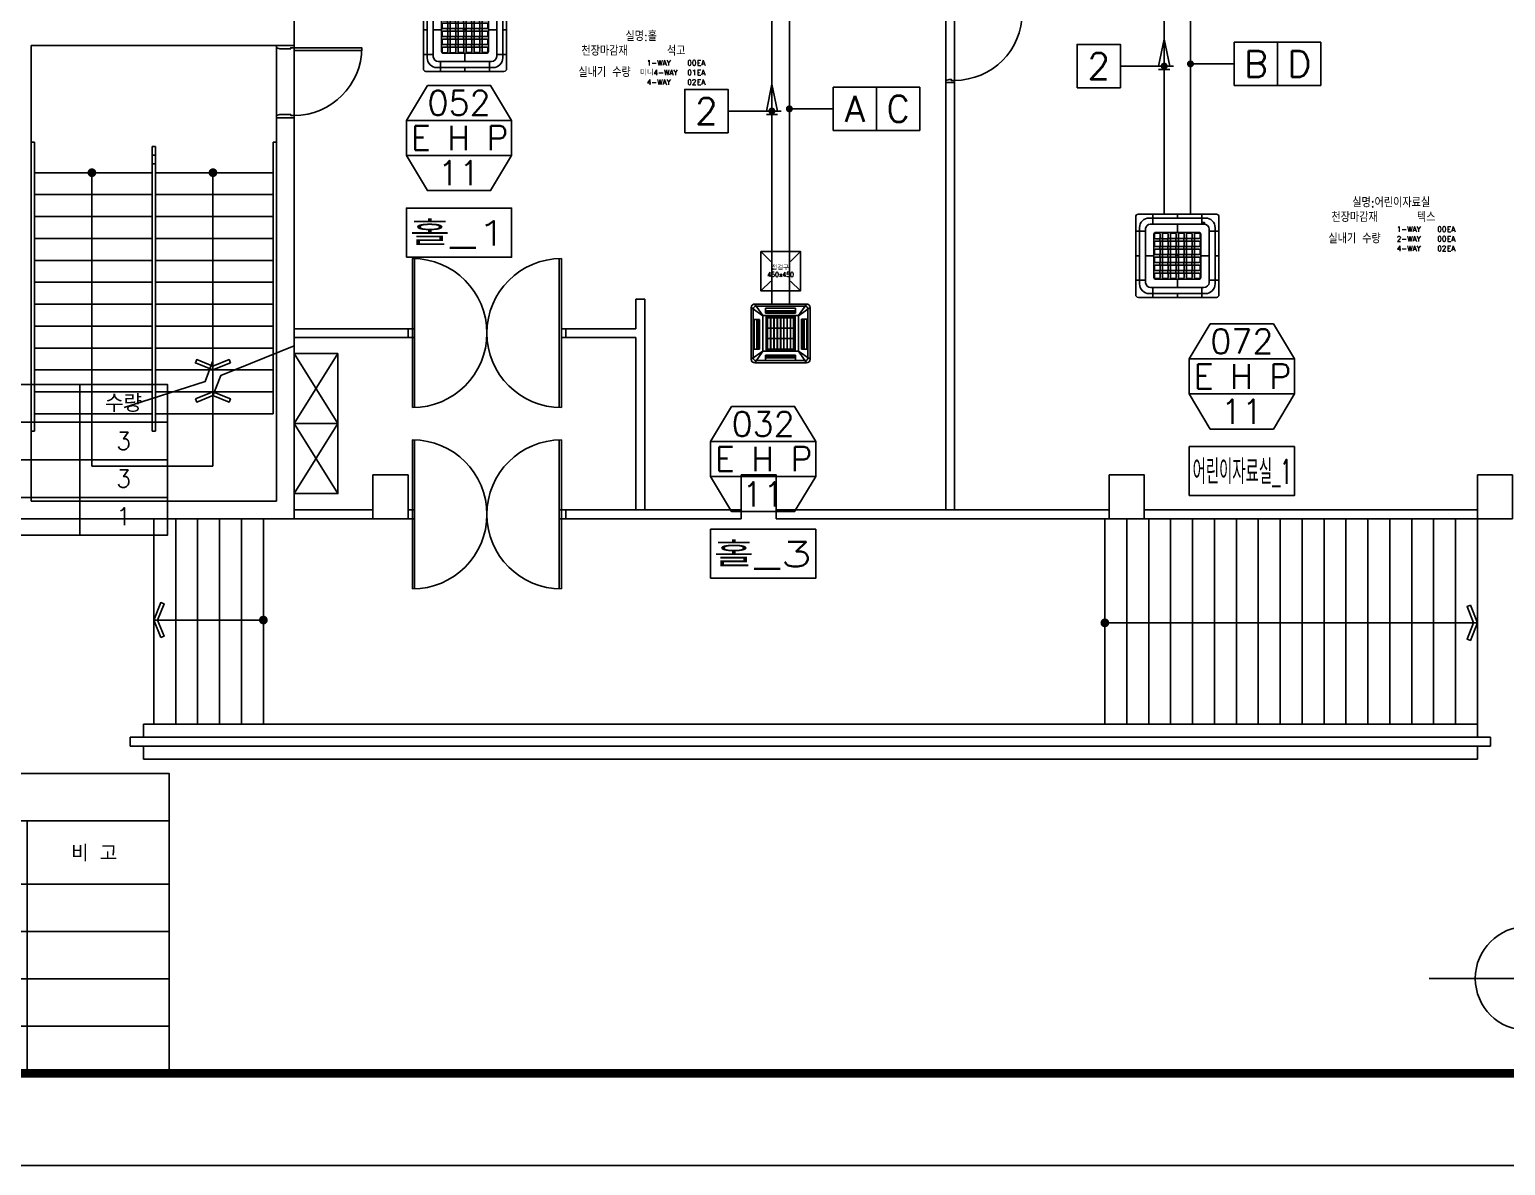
# Model space of a CAD drawing. Header units: millimetres. Extents: x -56261 to 196039, y 9480 to 100001.
# Drawn here: x 79065 to 95904, y 70301 to 83260 of the extents above; entities that cross this region are included whole.
import ezdxf
from ezdxf.enums import TextEntityAlignment as Align

# ---------------------------------------------------------------- set-up
doc = ezdxf.new("R2010")
doc.units = ezdxf.units.MM
for name, color, linetype in [('6', 6, 'Continuous'), ('DVM_DRAIN', 5, 'Continuous'), ('DVM_DRAIN_MARK', 7, 'Continuous'), ('DVM_INDOOR', 7, 'Continuous'), ('DVM_INOUT_MARK', 2, 'Continuous'), ('DVM_INOUT_NAME', 7, 'Continuous'), ('DVM_LEGEND', 7, 'Continuous'), ('DVM_PIPE', 3, 'Continuous'), ('DVM_PIPE_MARK', 2, 'Continuous'), ('DVM_REPORT', 7, 'Continuous'), ('FORM', 4, 'Continuous'), ('PLAN', 9, 'Continuous'), ('SS-점검구', 1, 'Continuous'), ('현장조사', 4, 'Continuous')]:
    doc.layers.add(name, color=color, linetype=linetype)
doc.styles.add('1', font='txt.shx ', dxfattribs={"bigfont": ' whgtxt.shx'})
doc.styles.add('DVM_DEFAULT', font='romans.shx', dxfattribs={"bigfont": 'whgtxt.shx'})
doc.styles.add('DVM_REPORT', font='romans.shx', dxfattribs={"bigfont": 'whgtxt.shx'})
doc.styles.add('GHS', font='romans.shx', dxfattribs={"width": 0.8, "bigfont": 'ghs.shx'})

# ---------------------------------------------------------------- blocks, each defined once
blk = doc.blocks.new('FORM_기계', base_point=(381614, -321275))
at = {"layer": 'FORM', "color": 7}
blk.add_lwpolyline([(381614, -321275), (465714, -321275), (465714, -261875), (381614, -261875)], close=True, dxfattribs=at)
at = {"layer": 'FORM', "const_width": 200}
blk.add_lwpolyline([(463614, -319175), (383714, -319175), (383714, -263975), (463614, -263975)], close=True, dxfattribs=at)
blk = doc.blocks.new('x-plan01$0$ARROWX')
at = {"layer": 'PLAN'}
blk.add_lwpolyline([(-0.2, -0.5), (-0.293, -0.463), (-0.108, 0), (-0.293, 0.463), (-0.2, 0.5), (0, 0)], close=True, dxfattribs=at)
blk = doc.blocks.new('PIPE_MARK_LG')
at = {"layer": 'DVM_PIPE_MARK', "color": 0}
for p, q in [((0, 247), (-494, 247)), ((-494, 247), (-494, -247)), ((494, 247), (0, 247)), ((0, 247), (0, -247)), ((0, -247), (0, 247)), ((494, -247), (494, 247)), ((-494, -247), (0, -247)), ((0, -247), (494, -247))]:
    blk.add_line(p, q, dxfattribs=at)
at = {"layer": 'DVM_PIPE_MARK', "color": 0, "style": 'DVM_DEFAULT'}
for tag, p in [('L', (-247, 0)), ('G', (247, 0))]:
    blk.add_attdef(tag, text='', height=300, dxfattribs=at).set_placement(p, align=Align.MIDDLE)
blk = doc.blocks.new('DRAIN_DIR')
at = {"layer": 'DVM_DRAIN_MARK', "color": 0, "linetype": 'Continuous'}
for p, q in [((-39, -63), (-39, 63)), ((0, -105), (0, 105)), ((308, 0), (0, 63)), ((0, -63), (308, 0))]:
    blk.add_line(p, q, dxfattribs=at)
blk = doc.blocks.new('DRAIN_MARK')
at = {"layer": 'DVM_DRAIN_MARK', "color": 0}
blk.add_lwpolyline([(-247, -247), (247, -247), (247, 247), (-247, 247)], close=True, dxfattribs=at)
at = {"layer": 'DVM_DRAIN_MARK', "color": 0, "ltscale": 0.05, "style": 'DVM_DEFAULT'}
blk.add_attdef('S', text='', height=300, dxfattribs=at).set_placement((0, 0), align=Align.MIDDLE_CENTER)
blk = doc.blocks.new('ID_C_G4_T')
at = {"layer": 'DVM_INDOOR', "color": 0}
for p, q in [((-280, 475), (-280, 363)), ((0, 431), (0, 475)), ((0, 268), (0, 362)), ((280, 475), (280, 362)), ((-475, 280), (-362, 280)), ((475, 280), (362, 280)), ((-267, 0), (-363, 0)), ((-431, 0), (-473, 0)), ((267, 0), (362, 0)), ((431, 0), (475, 0)), ((-475, -280), (-362, -280)), ((0, -267), (0, -362)), ((475, -280), (362, -280)), ((-280, -362), (-280, -475)), ((0, -431), (0, -475)), ((281, -362), (280, -475))]:
    blk.add_line(p, q, dxfattribs=at)
for points in [[(-445, 475), (445, 475, -0.414214), (475, 445), (475, -445, -0.414214), (445, -475), (-445, -475, -0.414214), (-475, -445), (-475, 445, -0.414214)], [(-321, 431), (321, 431, -0.414214), (431, 321), (431, -321, -0.414214), (321, -431), (-321, -431, -0.414214), (-431, -321), (-431, 321, -0.414214)], [(-304, 363), (304, 362, -0.356312), (362, 308), (362, -310, -0.324549), (309, -362), (-304, -362, -0.384731), (-363, -304), (-363, 304, -0.377296)], [(-267, 249, -0.414214), (-249, 267), (249, 267, -0.414214), (267, 249), (267, -249, -0.414214), (249, -267), (-249, -267, -0.414214), (-267, -249)], [(-259, 247, -0.414214), (-246, 260), (-208, 260, -0.414214), (-195, 247), (-195, 211, -0.414214), (-208, 198), (-246, 198, -0.414214), (-259, 211)], [(-259, 156, -0.414214), (-246, 169), (-208, 169, -0.414214), (-195, 156), (-195, 119, -0.414214), (-208, 107), (-246, 107, -0.414214), (-259, 119)], [(-197, 194, -0.414214), (-191, 200), (-170, 200, -0.414214), (-165, 194), (-165, 173, -0.414214), (-170, 167), (-191, 167, -0.414214), (-197, 173)], [(-168, 247, -0.414214), (-155, 260), (-117, 260, -0.414214), (-104, 247), (-104, 211, -0.414214), (-117, 198), (-155, 198, -0.414214), (-168, 211)], [(-168, 156, -0.414214), (-155, 169), (-117, 169, -0.414214), (-104, 156), (-104, 119, -0.414214), (-117, 107), (-155, 107, -0.414214), (-168, 119)], [(-106, 194, -0.414214), (-100, 200), (-79, 200, -0.414214), (-73, 194), (-73, 173, -0.414214), (-79, 167), (-100, 167, -0.414214), (-106, 173)], [(-77, 248, -0.414214), (-64, 260), (-25, 260, -0.414214), (-13, 248), (-13, 211, -0.414214), (-25, 198), (-64, 198, -0.414214), (-77, 211)], [(-77, 156, -0.414214), (-64, 169), (-25, 169, -0.414214), (-13, 156), (-13, 120, -0.414214), (-25, 107), (-64, 107, -0.414214), (-77, 120)], [(-15, 194, -0.414214), (-9, 200), (12, 200, -0.414214), (18, 194), (18, 173, -0.414214), (12, 167), (-9, 167, -0.414214), (-15, 173)], [(15, 248, -0.414214), (27, 260), (66, 260, -0.414214), (79, 248), (79, 211, -0.414214), (66, 198), (27, 198, -0.414214), (15, 211)], [(15, 156, -0.414214), (27, 169), (66, 169, -0.414214), (79, 156), (79, 120, -0.414214), (66, 107), (27, 107, -0.414214), (15, 120)], [(77, 194, -0.414214), (82, 200), (103, 200, -0.414214), (109, 194), (109, 173, -0.414214), (103, 167), (82, 167, -0.414214), (77, 173)], [(106, 248, -0.414214), (119, 261), (157, 261, -0.414214), (170, 248), (170, 211, -0.414214), (157, 198), (119, 198, -0.414214), (106, 211)], [(106, 157, -0.414214), (119, 169), (157, 169, -0.414214), (170, 157), (170, 120, -0.414214), (157, 107), (119, 107, -0.414214), (106, 120)], [(168, 194, -0.414214), (174, 200), (195, 200, -0.414214), (200, 194), (200, 173, -0.414214), (195, 167), (174, 167, -0.414214), (168, 173)], [(197, 248, -0.414214), (210, 261), (248, 261, -0.414214), (261, 248), (261, 211, -0.414214), (248, 198), (210, 198, -0.414214), (197, 211)], [(197, 157, -0.414214), (210, 169), (248, 169, -0.414214), (261, 157), (261, 120, -0.414214), (248, 107), (210, 107, -0.414214), (197, 120)], [(-259, 65, -0.414214), (-246, 78), (-208, 78, -0.414214), (-195, 65), (-195, 28, -0.414214), (-208, 15), (-246, 15, -0.414214), (-259, 28)], [(-197, 103, -0.414214), (-191, 108), (-170, 108, -0.414214), (-165, 103), (-165, 82, -0.414214), (-170, 76), (-191, 76, -0.414214), (-197, 82)], [(-197, 11, -0.414214), (-191, 17), (-170, 17, -0.414214), (-165, 11), (-165, -10, -0.414214), (-170, -15), (-191, -15, -0.414214), (-197, -10)], [(-168, 65, -0.414214), (-155, 78), (-117, 78, -0.414214), (-104, 65), (-104, 28, -0.414214), (-117, 15), (-155, 15, -0.414214), (-168, 28)], [(-106, 103, -0.414214), (-100, 108), (-79, 108, -0.414214), (-73, 103), (-73, 82, -0.414214), (-79, 76), (-100, 76, -0.414214), (-106, 82)], [(-106, 11, -0.414214), (-100, 17), (-79, 17, -0.414214), (-73, 11), (-73, -10, -0.414214), (-79, -15), (-100, -15, -0.414214), (-106, -10)], [(-77, 65, -0.414214), (-64, 78), (-25, 78, -0.414214), (-13, 65), (-13, 28, -0.414214), (-25, 15), (-64, 15, -0.414214), (-77, 28)], [(-15, 103, -0.414214), (-9, 108), (12, 108, -0.414214), (18, 103), (18, 82, -0.414214), (12, 76), (-9, 76, -0.414214), (-15, 82)], [(-15, 11, -0.414214), (-9, 17), (12, 17, -0.414214), (18, 11), (18, -10, -0.414214), (12, -15), (-9, -15, -0.414214), (-15, -10)], [(15, 65, -0.414214), (27, 78), (66, 78, -0.414214), (79, 65), (79, 28, -0.414214), (66, 15), (27, 15, -0.414214), (15, 28)], [(77, 103, -0.414214), (82, 108), (103, 108, -0.414214), (109, 103), (109, 82, -0.414214), (103, 76), (82, 76, -0.414214), (77, 82)], [(77, 11, -0.414214), (82, 17), (103, 17, -0.414214), (109, 11), (109, -10, -0.414214), (103, -15), (82, -15, -0.414214), (77, -10)], [(106, 65, -0.414214), (119, 78), (157, 78, -0.414214), (170, 65), (170, 28, -0.414214), (157, 16), (119, 16, -0.414214), (106, 28)], [(168, 103, -0.414214), (174, 108), (195, 108, -0.414214), (200, 103), (200, 82, -0.414214), (195, 76), (174, 76, -0.414214), (168, 82)], [(168, 11, -0.414214), (174, 17), (195, 17, -0.414214), (200, 11), (200, -10, -0.414214), (195, -15), (174, -15, -0.414214), (168, -10)], [(197, 65, -0.414214), (210, 78), (248, 78, -0.414214), (261, 65), (261, 28, -0.414214), (248, 16), (210, 16, -0.414214), (197, 28)], [(-259, -26, -0.414214), (-246, -13), (-208, -13, -0.414214), (-195, -26), (-195, -63, -0.414214), (-208, -76), (-246, -76, -0.414214), (-259, -63)], [(-259, -117, -0.414214), (-246, -105), (-208, -105, -0.414214), (-195, -117), (-195, -154, -0.414214), (-208, -167), (-246, -167, -0.414214), (-259, -154)], [(-197, -80, -0.414214), (-191, -74), (-170, -74, -0.414214), (-165, -80), (-165, -101, -0.414214), (-170, -107), (-191, -107, -0.414214), (-197, -101)], [(-197, -171, -0.414214), (-191, -165), (-170, -165, -0.414214), (-165, -171), (-165, -192, -0.414214), (-170, -198), (-191, -198, -0.414214), (-197, -192)], [(-168, -26, -0.414214), (-155, -13), (-117, -13, -0.414214), (-104, -26), (-104, -63, -0.414214), (-117, -76), (-155, -76, -0.414214), (-168, -63)], [(-168, -117, -0.414214), (-155, -105), (-117, -105, -0.414214), (-104, -117), (-104, -154, -0.414214), (-117, -167), (-155, -167, -0.414214), (-168, -154)], [(-106, -80, -0.414214), (-100, -74), (-79, -74, -0.414214), (-73, -80), (-73, -101, -0.414214), (-79, -106), (-100, -106, -0.414214), (-106, -101)], [(-106, -171, -0.414214), (-100, -165), (-79, -165, -0.414214), (-73, -171), (-73, -192, -0.414214), (-79, -198), (-100, -198, -0.414214), (-106, -192)], [(-77, -26, -0.414214), (-64, -13), (-25, -13, -0.414214), (-13, -26), (-13, -63, -0.414214), (-25, -76), (-64, -76, -0.414214), (-77, -63)], [(-77, -117, -0.414214), (-64, -105), (-25, -105, -0.414214), (-13, -117), (-13, -154, -0.414214), (-25, -167), (-64, -167, -0.414214), (-77, -154)], [(-15, -80, -0.414214), (-9, -74), (12, -74, -0.414214), (18, -80), (18, -101, -0.414214), (12, -107), (-9, -107, -0.414214), (-15, -101)], [(-15, -171, -0.414214), (-9, -165), (12, -165, -0.414214), (18, -171), (18, -192, -0.414214), (12, -198), (-9, -198, -0.414214), (-15, -192)], [(15, -26, -0.414214), (27, -13), (66, -13, -0.414214), (79, -26), (79, -63, -0.414214), (66, -76), (27, -76, -0.414214), (15, -63)], [(15, -117, -0.414214), (27, -105), (66, -105, -0.414214), (79, -117), (79, -154, -0.414214), (66, -167), (27, -167, -0.414214), (15, -154)], [(77, -80, -0.414214), (82, -74), (103, -74, -0.414214), (109, -80), (109, -101, -0.414214), (103, -107), (82, -107, -0.414214), (77, -101)], [(77, -171, -0.414214), (82, -165), (103, -165, -0.414214), (109, -171), (109, -192, -0.414214), (103, -198), (82, -198, -0.414214), (77, -192)], [(106, -26, -0.414214), (119, -13), (157, -13, -0.414214), (170, -26), (170, -63, -0.414214), (157, -75), (119, -75, -0.414214), (106, -63)], [(106, -117, -0.414214), (119, -104), (157, -104, -0.414214), (170, -117), (170, -154, -0.414214), (157, -167), (119, -167, -0.414214), (106, -154)], [(168, -80, -0.414214), (174, -74), (195, -74, -0.414214), (200, -80), (200, -101, -0.414214), (195, -106), (174, -106, -0.414214), (168, -101)], [(168, -171, -0.414214), (174, -165), (195, -165, -0.414214), (200, -171), (200, -192, -0.414214), (195, -198), (174, -198, -0.414214), (168, -192)], [(197, -26, -0.414214), (210, -13), (248, -13, -0.414214), (261, -26), (261, -63, -0.414214), (248, -75), (210, -75, -0.414214), (197, -63)], [(197, -117, -0.414214), (210, -104), (248, -104, -0.414214), (261, -117), (261, -154, -0.414214), (248, -167), (210, -167, -0.414214), (197, -154)], [(-259, -208, -0.414214), (-246, -196), (-208, -196, -0.414214), (-195, -208), (-195, -245, -0.414214), (-208, -258), (-246, -258, -0.414214), (-259, -245)], [(-168, -208, -0.414214), (-155, -196), (-117, -196, -0.414214), (-104, -208), (-104, -245, -0.414214), (-117, -258), (-155, -258, -0.414214), (-168, -245)], [(-77, -208, -0.414214), (-64, -196), (-25, -196, -0.414214), (-13, -208), (-13, -245, -0.414214), (-25, -258), (-64, -258, -0.414214), (-77, -245)], [(15, -208, -0.414214), (27, -196), (66, -196, -0.414214), (79, -208), (79, -245, -0.414214), (66, -258), (27, -258, -0.414214), (15, -245)], [(106, -208, -0.414214), (119, -195), (157, -195, -0.414214), (170, -208), (170, -245, -0.414214), (157, -258), (119, -258, -0.414214), (106, -245)], [(197, -208, -0.414214), (210, -195), (248, -195, -0.414214), (261, -208), (261, -245, -0.414214), (248, -258), (210, -258, -0.414214), (197, -245)], [(-308, -366, -0.414214), (-307, -365), (-289, -365, -0.414214), (-288, -366), (-288, -380, -0.414214), (-289, -381), (-307, -381, -0.414214), (-308, -380)]]:
    blk.add_lwpolyline(points, format="xyb", close=True, dxfattribs=at)
at = {"layer": 'DVM_INDOOR', "color": 252}
for points in [[(0, 0), (-15, 0)], [(0, 0), (0, -15)]]:
    blk.add_lwpolyline(points, dxfattribs=at)
blk = doc.blocks.new('INOUT_MARK')
at = {"layer": 'DVM_INOUT_MARK', "color": 0}
for p, q in [((-600, 1560), (600, 1560)), ((600, 1160), (-600, 1160))]:
    blk.add_line(p, q, dxfattribs=at)
blk.add_lwpolyline([(-360, 1960), (360, 1960), (600, 1560), (600, 1160), (360, 760), (-360, 760), (-600, 1160), (-600, 1560), (-360, 1960)], dxfattribs=at)
at = {"layer": 'DVM_INOUT_NAME'}
blk.add_lwpolyline([(-600, 0), (600, 0), (600, 560), (-600, 560)], close=True, dxfattribs=at)
at = {"layer": 'DVM_INOUT_MARK', "color": 0, "style": 'DVM_DEFAULT'}
for tag, p in [('CAP', (0, 1760)), ('NO', (0, 960))]:
    blk.add_attdef(tag, text='', height=280, dxfattribs=at).set_placement(p, align=Align.MIDDLE_CENTER)
for tag, width, p, p2 in [('MNAME', 0.53094, (-549, 1220), (563, 1220)), ('QTY', 0.517418, (710, 1220), (1089, 1220))]:
    blk.add_attdef(tag, text='', height=280, dxfattribs=dict(at, width=width)).set_placement(p, p2, align=Align.FIT)
at = {"layer": 'DVM_INOUT_NAME', "style": 'DVM_DEFAULT', "width": 1.097081}
blk.add_attdef('INAME', text='', height=280, dxfattribs=at).set_placement((-562, 134), (564, 134), align=Align.FIT)
blk = doc.blocks.new('ID_C_M4_S_T')
at = {"layer": 'DVM_INDOOR', "color": 0}
for p, q in [((-336, 295), (-204, 203)), ((-336, 295), (-336, -296)), ((-310, -280), (-310, 280)), ((-299, -162), (-299, 179)), ((-299, 179), (-239, 179)), ((295, 336), (-296, 336)), ((-203, 203), (-296, 336)), ((-280, 310), (282, 310)), ((-269, 179), (-269, -162)), ((-259, 179), (-259, -162)), ((-249, 179), (-249, -162)), ((-239, 179), (-239, -162)), ((-204, 203), (-204, -204)), ((203, 203), (-204, 203)), ((-170, 309), (171, 309)), ((-170, 249), (-170, 309)), ((171, 279), (-170, 279)), ((171, 269), (-170, 269)), ((171, 259), (-170, 259)), ((171, 249), (-170, 249)), ((-165, 198), (-165, -199)), ((165, 198), (-165, 198)), ((-165, 178), (165, 178)), ((-148, 187), (-148, -188)), ((-118, 192), (-143, 192)), ((-113, -188), (-113, 187)), ((-111, 187), (-111, -188)), ((-81, 192), (-106, 192)), ((-76, -188), (-76, 187)), ((-73, 187), (-73, -188)), ((-43, 192), (-68, 192)), ((-38, -188), (-38, 187)), ((-36, 187), (-36, -188)), ((-6, 192), (-31, 192)), ((-1, -188), (-1, 187)), ((2, 187), (2, -188)), ((32, 192), (7, 192)), ((37, -188), (37, 187)), ((39, 187), (39, -188)), ((69, 192), (44, 192)), ((74, -188), (74, 187)), ((77, 187), (77, -188)), ((107, 192), (82, 192)), ((112, -188), (112, 187)), ((114, 187), (114, -188)), ((144, 192), (119, 192)), ((149, -188), (149, 187)), ((165, -199), (165, 198)), ((171, 309), (171, 249)), ((295, 336), (203, 203)), ((203, 203), (336, 295)), ((203, -204), (203, 203)), ((300, 181), (241, 181)), ((241, 181), (241, -160)), ((250, 181), (250, -160)), ((260, 181), (260, -160)), ((270, 181), (270, -160)), ((300, -160), (300, 181)), ((312, -280), (312, 280)), ((336, -296), (336, 295)), ((165, 59), (-165, 59)), ((-239, -162), (-299, -162)), ((-165, -60), (165, -60)), ((241, -160), (300, -160)), ((-336, -296), (-204, -203)), ((-203, -204), (-296, -336)), ((-296, -336), (295, -336)), ((282, -310), (-280, -310)), ((-204, -204), (203, -204)), ((-169, -230), (-169, -290)), ((172, -230), (-169, -230)), ((172, -240), (-169, -240)), ((172, -250), (-169, -250)), ((172, -260), (-169, -260)), ((-169, -290), (172, -290)), ((165, -179), (-165, -179)), ((-165, -199), (165, -199)), ((-118, -193), (-143, -193)), ((-81, -193), (-106, -193)), ((-43, -193), (-68, -193)), ((-6, -193), (-31, -193)), ((32, -193), (7, -193)), ((69, -193), (44, -193)), ((107, -193), (82, -193)), ((144, -193), (119, -193)), ((172, -290), (172, -230)), ((203, -204), (295, -336)), ((336, -296), (203, -203))]:
    blk.add_line(p, q, dxfattribs=at)
for centre, radius, start, end in [((-296, 295), 40, 90, 180), ((-280, 280), 30, 90, 180), ((-143, 187), 5, 90, 180), ((-118, 187), 5, 360, 90), ((-106, 187), 5, 90, 180), ((-81, 187), 5, 360, 90), ((-68, 187), 5, 90, 180), ((-43, 187), 5, 360, 90), ((-31, 187), 5, 90, 180), ((-6, 187), 5, 360, 90), ((7, 187), 5, 90, 180), ((32, 187), 5, 360, 90), ((44, 187), 5, 90, 180), ((69, 187), 5, 360, 90), ((82, 187), 5, 90, 180), ((107, 187), 5, 360, 90), ((119, 187), 5, 90, 180), ((144, 187), 5, 360, 90), ((282, 280), 30, 0, 90), ((295, 295), 40, 0, 90), ((-296, -296), 40, 180, 270), ((-280, -280), 30, 180, 270), ((-143, -188), 5, 180, 270), ((-118, -188), 5, 270, 360), ((-106, -188), 5, 180, 270), ((-81, -188), 5, 270, 360), ((-68, -188), 5, 180, 270), ((-43, -188), 5, 270, 360), ((-31, -188), 5, 180, 270), ((-6, -188), 5, 270, 360), ((7, -188), 5, 180, 270), ((32, -188), 5, 270, 360), ((44, -188), 5, 180, 270), ((69, -188), 5, 270, 360), ((82, -188), 5, 180, 270), ((107, -188), 5, 270, 360), ((119, -188), 5, 180, 270), ((144, -188), 5, 270, 360), ((282, -280), 30, 270, 0), ((295, -296), 40, 270, 0)]:
    blk.add_arc(centre, radius, start, end, dxfattribs=at)
blk = doc.blocks.new('P_LEGEND')
at = {"layer": 'DVM_REPORT'}
blk.add_hatch(color=2, dxfattribs=at).paths.add_polyline_path([(428, 3278), (166, 3016), (428, 3016)])
at = {"layer": 'DVM_REPORT', "color": 2}
blk.add_line((166, 3016), (428, 3278), dxfattribs=at)
at = {"layer": 'DVM_REPORT', "color": 7}
for p, q in [((810, 2880), (810, 0)), ((810, 2880), (810, 0)), ((3240, 2880), (3240, 0)), ((8100, 2880), (8100, 0)), ((8100, 2880), (8100, 0)), ((6480, 2160), (6480, 0))]:
    blk.add_line(p, q, dxfattribs=at)
at = {"layer": 'DVM_REPORT', "color": 3, "ltscale": 0.05}
for p, q in [((6705, 1904), (7746, 1904)), ((6705, 1333), (7746, 1333)), ((6705, 793), (7746, 793))]:
    blk.add_line(p, q, dxfattribs=at)
at = {"layer": 'DVM_REPORT', "color": 5, "ltscale": 0.05}
blk.add_line((6705, 245), (7746, 245), dxfattribs=at)
at = {"layer": 'DVM_REPORT', "color": 7}
for points in [[(0, 3420), (9720, 3420), (9720, 2880), (0, 2880)], [(0, 2880), (9720, 2880), (9720, 2160), (0, 2160)], [(0, 2160), (9720, 2160), (9720, 1620), (0, 1620)], [(9720, 1620), (0, 1620), (0, 1080), (9720, 1080)], [(0, 1080), (9720, 1080), (9720, 0), (0, 0)], [(9720, 1080), (0, 1080), (0, 540), (9720, 540)]]:
    blk.add_lwpolyline(points, close=True, dxfattribs=at)
at = {"layer": 'DVM_REPORT', "color": 2}
blk.add_lwpolyline([(166, 3016), (428, 3016), (428, 3278), (166, 3278)], close=True, dxfattribs=at)
at = {"layer": 'DVM_REPORT', "color": 2, "style": 'DVM_REPORT'}
blk.add_text('범례', height=225, dxfattribs=at).set_placement((561, 3152), align=Align.MIDDLE_LEFT)
for s, height, p in [('기 호', 187.5, (405, 2520)), ('명 칭', 187.5, (2025, 2520)), ('WIRE SCHEDULE', 187.5, (5625, 2520)), ('비 고', 187.5, (8865, 2520)), ('RG', 187.5, (450, 1890)), ('저압가스배관', 187.5, (2025, 1890)), ('동파이프', 187.5, (4860, 1890)), ('RL', 187.5, (450, 1350)), ('냉매배관', 187.5, (2025, 1350)), ('동파이프', 187.5, (4860, 1350)), ('RHG', 187.5, (450, 810)), ('고압가스배관', 187.5, (2025, 810)), ('동파이프', 187.5, (4860, 810)), ('D', 188, (450, 270)), ('드레인배관', 187.5, (2025, 270)), ('PVC 파이프', 187.5, (4860, 270))]:
    blk.add_text(s, height=height, dxfattribs=at).set_placement(p, align=Align.MIDDLE)
blk = doc.blocks.new('점검구450X450')
at = {"layer": 'SS-점검구', "color": 1}
for p, q in [((198845, 170093), (198733, 170206)), ((199183, 170206), (199070, 170093)), ((198845, 169868), (198733, 169756)), ((199183, 169756), (199070, 169868))]:
    blk.add_line(p, q, dxfattribs=at)
blk.add_lwpolyline([(198733, 170206), (199183, 170206), (199183, 169756), (198733, 169756)], close=True, dxfattribs=at)
at = {"layer": 'SS-점검구', "color": 1, "ltscale": 15, "style": '1'}
for s, p in [('450x450', (198805, 169916)), ('점검구', (198853, 169995))]:
    blk.add_text(s, height=52, dxfattribs=at).set_placement(p)

msp = doc.modelspace()

# ---------------------------------------------------------------- linework, layer by layer
at = {"layer": '6'}
msp.add_line((95032.7, 72435.2), (106220.6, 72435.2), dxfattribs=at)
msp.add_circle((96151, 72435.2), 591.8, dxfattribs=at)
at = {"layer": 'DVM_DRAIN', "color": 5}
for points in [[(87534.2, 80128.1), (87534.2, 84532)], [(92010, 81153.8), (92010, 84532)]]:
    msp.add_lwpolyline(points, dxfattribs=at)
at = {"layer": 'DVM_DRAIN_MARK', "color": 2}
for p, q in [((92010, 82842.9), (91510, 82842.9)), ((87534.2, 82330), (87034.2, 82330))]:
    msp.add_line(p, q, dxfattribs=at)
at = {"layer": 'DVM_DRAIN_MARK', "color": 2, "const_width": 40}
for points in [[(91990, 82842.9, -1), (92030, 82842.9, -1), (92030, 82842.9, -1)], [(87514.2, 82330, -1), (87554.2, 82330, -1), (87554.2, 82330, -1)]]:
    msp.add_lwpolyline(points, format="xyb", close=True, dxfattribs=at)
at = {"layer": 'DVM_LEGEND', "color": 7}
for p, q in [((79638.9, 79211.1), (79638.9, 78781.1)), ((79638.9, 78781.1), (79638.9, 78351.1)), ((79638.9, 78351.1), (79638.9, 77921.1)), ((79638.9, 77921.1), (79638.9, 77491.1))]:
    msp.add_line(p, q, dxfattribs=at)
msp.add_lwpolyline([(75938.9, 79211.1), (75938.9, 78781.1), (80638.9, 78781.1), (80638.9, 79211.1)], close=True, dxfattribs=at)
for points in [[(75938.9, 78781.1), (75938.9, 78351.1), (80638.9, 78351.1), (80638.9, 78781.1)], [(75938.9, 78351.1), (75938.9, 77921.1), (80638.9, 77921.1), (80638.9, 78351.1)], [(75938.9, 77921.1), (75938.9, 77491.1), (80638.9, 77491.1), (80638.9, 77921.1)]]:
    msp.add_lwpolyline(points, dxfattribs=at)
at = {"layer": 'DVM_PIPE'}
for points in [[(87734.2, 80128.1), (87734.2, 84582, -0.4142136), (87784.2, 84632), (88569.2, 84632)], [(92310, 81153.8), (92310, 84582, -0.4142136), (92360, 84632), (93220.2, 84632)]]:
    msp.add_lwpolyline(points, format="xyb", dxfattribs=at)
at = {"layer": 'DVM_PIPE_MARK', "color": 1}
for p, q in [((92310, 82867.9), (92810, 82867.9)), ((87734.2, 82355), (88234.2, 82355))]:
    msp.add_line(p, q, dxfattribs=at)
at = {"layer": 'DVM_PIPE_MARK', "color": 1, "const_width": 40}
for points in [[(92290, 82867.9, -1), (92330, 82867.9, -1), (92330, 82867.9, -1)], [(87714.2, 82355, -1), (87754.2, 82355, -1), (87754.2, 82355, -1)]]:
    msp.add_lwpolyline(points, format="xyb", close=True, dxfattribs=at)
at = {"layer": 'PLAN'}
for p, q in [((89519, 88578.8), (89519, 77778.8)), ((82083.4, 83703.8), (82083.4, 83078.8)), ((89619, 83578.8), (89619, 77778.8)), ((79083.4, 83078.8), (79083.4, 77878.8)), ((82083.4, 83078.8), (79083.4, 83078.8)), ((81883.4, 83078.8), (81883.4, 77878.8)), ((81883.4, 83052.6), (81883.4, 83078.8)), ((82083.4, 83078.8), (81883.4, 83078.8)), ((81883.4, 83052.6), (81883.4, 83078.8)), ((81883.4, 83078.8), (81883.4, 83052.6)), ((82083.4, 83078.8), (82083.4, 77678.8)), ((82083.4, 83078.8), (82083.4, 83018.8)), ((89519, 82653.8), (89519, 82680.1)), ((89619, 82680.1), (89619, 82653.8)), ((81883.4, 82253.8), (81883.4, 82280.1)), ((82083.4, 82280.1), (82083.4, 82253.8)), ((79083.4, 79182.4), (79083.4, 81976.7)), ((79083.4, 81976.7), (79121.4, 81976.7)), ((79121.4, 78678.6), (79121.4, 81976.7)), ((80464.4, 78678.6), (80464.4, 81926.7)), ((80502.4, 81926.7), (80464.4, 81926.7)), ((80502.4, 78678.6), (80502.4, 81926.7)), ((81845.4, 78876.7), (81845.4, 81976.7)), ((81845.4, 81976.7), (81883.4, 81976.7)), ((81883.4, 79237.7), (81883.4, 81976.7)), ((80464.4, 81626.7), (79121.4, 81626.7)), ((81845.4, 81626.7), (80502.4, 81626.7)), ((80464.4, 81376.7), (79121.4, 81376.7)), ((81845.4, 81376.7), (80502.4, 81376.7)), ((80464.4, 81126.7), (79121.4, 81126.7)), ((81845.4, 81126.7), (80502.4, 81126.7)), ((80464.4, 80876.7), (79121.4, 80876.7)), ((81845.4, 80876.7), (80502.4, 80876.7)), ((80464.4, 80626.7), (79121.4, 80626.7)), ((81845.4, 80626.7), (80502.4, 80626.7)), ((83458.4, 80646.7), (83458.4, 78947.5)), ((85108.4, 80646.7), (85108.4, 78947.5)), ((80464.4, 80376.7), (79121.4, 80376.7)), ((81845.4, 80376.7), (80502.4, 80376.7)), ((85983.4, 80182.6), (85983.4, 79847.1)), ((85983.4, 80182.6), (86083.4, 80182.6)), ((86083.4, 80182.6), (86083.4, 77778.8)), ((80464.4, 80126.7), (79121.4, 80126.7)), ((81845.4, 80126.7), (80502.4, 80126.7)), ((80464.4, 79876.7), (79121.4, 79876.7)), ((81845.4, 79876.7), (80502.4, 79876.7)), ((83383.4, 79847.1), (82083.4, 79847.1)), ((83383.4, 79847.1), (83458.4, 79847.1)), ((84281.9, 79847.1), (84284.9, 79847.1)), ((85183.4, 79847.1), (85983.4, 79847.1)), ((83383.4, 79747.1), (82083.4, 79747.1)), ((83383.4, 79747.1), (83458.4, 79747.1)), ((84281.9, 79747.1), (84284.9, 79747.1)), ((85183.4, 79747.1), (85983.4, 79747.1)), ((85983.4, 79747.1), (85983.4, 77778.8)), ((80464.4, 79626.7), (79121.4, 79626.7)), ((81845.4, 79626.7), (80502.4, 79626.7)), ((82583.4, 79565.1), (82083.4, 78765.1)), ((82083.4, 79565.1), (82583.4, 78765.1)), ((80464.4, 79376.7), (79121.4, 79376.7)), ((81845.4, 79376.7), (80502.4, 79376.7)), ((80464.4, 79126.7), (79121.4, 79126.7)), ((81845.4, 79126.7), (80502.4, 79126.7)), ((80464.4, 78876.7), (79121.4, 78876.7)), ((81845.4, 78876.7), (80502.4, 78876.7)), ((79121.4, 78678.6), (79083.4, 78678.6)), ((80464.4, 78678.6), (80502.4, 78678.6)), ((82583.4, 78765.1), (82083.4, 77965.1)), ((82083.4, 78765.1), (82583.4, 77965.1)), ((83458.4, 78578.5), (83458.4, 76879.2)), ((85108.4, 78578.5), (85108.4, 76879.2)), ((79776.9, 78278.7), (81157.9, 78278.7)), ((79083.4, 77878.8), (81883.4, 77878.8)), ((78883.4, 77678.8), (82083.4, 77678.8)), ((80483.4, 75335.8), (80483.4, 77678.8)), ((80733.4, 75335.8), (80733.4, 77678.8)), ((80983.4, 75335.8), (80983.4, 77678.8)), ((81233.4, 75335.8), (81233.4, 77678.8)), ((81483.4, 75335.8), (81483.4, 77678.8)), ((81733.4, 75335.8), (81733.4, 77678.8)), ((82083.4, 77778.8), (82983.4, 77778.8)), ((82083.4, 77678.8), (83383.4, 77678.8)), ((83383.4, 77778.8), (83458.4, 77778.8)), ((83383.4, 77678.8), (83458.4, 77678.8)), ((84281.9, 77778.8), (84284.9, 77778.8)), ((84281.9, 77678.8), (84284.9, 77678.8)), ((85108.4, 77778.8), (87183.4, 77778.8)), ((85108.4, 77678.8), (87183.4, 77678.8)), ((87583.4, 77778.8), (91383.4, 77778.8)), ((87583.4, 77678.8), (91783.4, 77678.8)), ((91333.4, 77678.8), (91333.4, 75335.8)), ((91583.4, 77678.8), (91583.4, 75335.8)), ((91783.4, 77778.8), (95583.4, 77778.8)), ((91783.4, 77678.8), (95983.4, 77678.8)), ((91833.4, 77678.8), (91833.4, 75335.8)), ((92083.4, 77678.8), (92083.4, 75335.8)), ((92333.4, 77678.8), (92333.4, 75335.8)), ((92583.4, 77678.8), (92583.4, 75335.8)), ((92833.4, 77678.8), (92833.4, 75335.8)), ((93083.4, 77678.8), (93083.4, 75335.8)), ((93333.4, 77678.8), (93333.4, 75335.8)), ((93583.4, 77678.8), (93583.4, 75335.8)), ((93833.4, 77678.8), (93833.4, 75335.8)), ((94083.4, 77678.8), (94083.4, 75335.8)), ((94333.4, 77678.8), (94333.4, 75335.8)), ((94583.4, 77678.8), (94583.4, 75335.8)), ((94833.4, 77678.8), (94833.4, 75335.8)), ((95083.4, 77678.8), (95083.4, 75335.8)), ((95333.4, 77678.8), (95333.4, 75335.8)), ((95583.4, 77678.8), (95583.4, 75335.8)), ((80364.1, 75335.8), (95583.4, 75335.8)), ((80364.1, 75185.8), (80364.1, 75335.8)), ((95583.4, 75185.8), (95583.4, 75335.8)), ((80214.1, 75185.8), (95733.4, 75185.8)), ((80214.1, 75185.8), (80214.1, 75085.8)), ((95733.4, 75185.8), (95733.4, 75085.8)), ((80214.1, 75085.8), (95733.4, 75085.8)), ((80364.1, 74935.8), (80364.1, 75085.8)), ((80364.1, 74935.8), (95583.4, 74935.8)), ((95583.4, 74935.8), (95583.4, 75085.8))]:
    msp.add_line(p, q, dxfattribs=at)
for points in [[(81883.4, 83071.3), (81883.4, 83078.8), (82083.4, 83078.8), (82083.4, 83071.3), (82083.4, 83052.6), (82045.9, 83052.6), (82045.9, 83041.3), (81920.9, 83041.3), (81883.4, 83052.6), (81883.4, 83052.6)], [(82083.4, 83052.6), (82083.4, 83018.8), (82855.9, 83018.8), (82855.9, 83052.6)], [(89519, 82661.3), (89519, 82653.8), (89619, 82653.8), (89619, 82661.3), (89619, 82680.1), (89581.5, 82680.1), (89581.5, 82691.3), (89556.5, 82691.3), (89519, 82680.1), (89519, 82680.1)], [(81883.4, 82261.3), (81883.4, 82253.8), (82083.4, 82253.8), (82083.4, 82261.3), (82083.4, 82280.1), (82045.9, 82280.1), (82045.9, 82291.3), (81920.9, 82291.3), (81883.4, 82280.1), (81883.4, 82280.1)], [(80502.4, 81826.7), (80464.4, 81826.7), (80464.4, 81726.7), (80502.4, 81726.7)], [(83383.4, 79847.1), (83383.4, 79747.1), (83433.4, 79747.1), (83433.4, 79847.1)], [(85183.4, 79847.1), (85183.4, 79747.1), (85133.4, 79747.1), (85133.4, 79847.1)], [(83383.4, 77778.8), (83383.4, 77678.8), (83433.4, 77678.8), (83433.4, 77778.8)], [(85183.4, 77778.8), (85183.4, 77678.8), (85133.4, 77678.8), (85133.4, 77778.8)]]:
    msp.add_lwpolyline(points, close=True, dxfattribs=at)
at = {"layer": 'PLAN', "const_width": 50}
for points in [[(79801.9, 81626.7, 1), (79751.9, 81626.7, 1)], [(81182.9, 81626.7, 1), (81132.9, 81626.7, 1)], [(81733.4, 76498.3, 1), (81733.4, 76548.3, 1)], [(91333.4, 76516.3, 1), (91333.4, 76466.3, 1)]]:
    msp.add_lwpolyline(points, format="xyb", close=True, dxfattribs=at)
at = {"layer": 'PLAN'}
for points in [[(79776.9, 81626.7), (79776.9, 78278.7)], [(81157.9, 81626.7), (81157.9, 78278.7)], [(82083.4, 79650.4), (81246.2, 79314.6), (81157.9, 79079.3), (81157.9, 79479.3), (81069.7, 79244), (80146.3, 78949.8)], [(82583.4, 79565.1), (82583.4, 78765.1), (82083.4, 78765.1), (82083.4, 79565.1), (82583.4, 79565.1)], [(82583.4, 78765.1), (82583.4, 77965.1), (82083.4, 77965.1), (82083.4, 78765.1), (82583.4, 78765.1)], [(82983.4, 78178.8), (82983.4, 77678.8)], [(83383.4, 77678.8), (83383.4, 78178.8), (82983.4, 78178.8)], [(87183.4, 78178.8), (87183.4, 77678.8)], [(87583.4, 77678.8), (87583.4, 78178.8), (87183.4, 78178.8)], [(91383.4, 78178.8), (91383.4, 77678.8)], [(91783.4, 77678.8), (91783.4, 78178.8), (91383.4, 78178.8)], [(95583.4, 78178.8), (95583.4, 77678.8)], [(95983.4, 77678.8), (95983.4, 78178.8), (95583.4, 78178.8)], [(81733.4, 76523.3), (80483.4, 76523.3)], [(91333.4, 76491.3), (95583.4, 76491.4)]]:
    msp.add_lwpolyline(points, dxfattribs=at)
for points in [[(83433.4, 78947.1, 1), (83433.4, 80647.1)], [(85133.4, 78947.1, -1), (85133.4, 80647.1)], [(83433.4, 76878.8, 1), (83433.4, 78578.8)], [(85133.4, 76878.8, -1), (85133.4, 78578.8)]]:
    msp.add_lwpolyline(points, format="xyb", close=True, dxfattribs=at)
for centre in [(89619, 83452.6), (82083.4, 83052.6)]:
    msp.add_arc(centre, 772.5, 270, 0, dxfattribs=at)

# ---------------------------------------------------------------- block references
at = {"layer": 'DVM_DRAIN_MARK', "color": 1}
for p in [(91263, 82842.9), (86787.2, 82330)]:
    msp.add_blockref('DRAIN_MARK', p, dxfattribs=at).add_auto_attribs({'S': '2'})
at = {"layer": 'DVM_DRAIN_MARK', "color": 7, "rotation": 90}
for p in [(92010, 82842.9), (87534.2, 82330)]:
    msp.add_blockref('DRAIN_DIR', p, dxfattribs=at)
at = {"layer": 'DVM_INDOOR', "color": 2, "rotation": 180}
for name, p in [('ID_C_G4_T', (84033.4, 83256.9)), ('ID_C_G4_T', (92160.1, 80678.8)), ('ID_C_M4_S_T', (87634.2, 79792.6))]:
    msp.add_blockref(name, p, dxfattribs=at)
at = {"layer": 'DVM_INOUT_MARK'}
ref = msp.add_blockref('INOUT_MARK', (83965.4, 80662.9), dxfattribs=at)
ref.add_attrib('CAP', '052', dxfattribs={"color": 0, "height": 280, "style": 'DVM_DEFAULT'}).set_placement((83965.4, 82422.9), align=Align.MIDDLE_CENTER)
ref.add_attrib('MNAME', 'E H P', dxfattribs={"color": 0, "height": 280, "style": 'DVM_DEFAULT', "width": 0.967867}).set_placement((83416.6, 81883), (84528, 81883), align=Align.FIT)
ref.add_attrib('NO', '11', dxfattribs={"color": 0, "height": 280, "style": 'DVM_DEFAULT'}).set_placement((83965.4, 81622.9), align=Align.MIDDLE_CENTER)
ref.add_attrib('INAME', '홀_1', dxfattribs={"layer": 'DVM_INOUT_NAME', "height": 280, "style": 'DVM_DEFAULT', "width": 1.359762}).set_placement((83403.6, 80796.9), (84529.9, 80796.9), align=Align.FIT)
ref = msp.add_blockref('INOUT_MARK', (92896.4, 77942.3), dxfattribs=at)
ref.add_attrib('CAP', '072', dxfattribs={"color": 0, "height": 280, "style": 'DVM_DEFAULT'}).set_placement((92896.4, 79702.3), align=Align.MIDDLE_CENTER)
ref.add_attrib('MNAME', 'E H P', dxfattribs={"color": 0, "height": 280, "style": 'DVM_DEFAULT', "width": 0.967867}).set_placement((92347.6, 79162.4), (93459.1, 79162.4), align=Align.FIT)
ref.add_attrib('NO', '11', dxfattribs={"color": 0, "height": 280, "style": 'DVM_DEFAULT'}).set_placement((92896.4, 78902.3), align=Align.MIDDLE_CENTER)
ref.add_attrib('INAME', '어린이자료실_1', dxfattribs={"layer": 'DVM_INOUT_NAME', "height": 280, "style": 'DVM_DEFAULT', "width": 0.427182}).set_placement((92334.6, 78076.3), (93460.9, 78076.3), align=Align.FIT)
ref = msp.add_blockref('INOUT_MARK', (87434.3, 76999.8), dxfattribs=at)
ref.add_attrib('CAP', '032', dxfattribs={"color": 0, "height": 280, "style": 'DVM_DEFAULT'}).set_placement((87434.3, 78759.8), align=Align.MIDDLE_CENTER)
ref.add_attrib('MNAME', 'E H P', dxfattribs={"color": 0, "height": 280, "style": 'DVM_DEFAULT', "width": 0.967867}).set_placement((86885.5, 78219.9), (87996.9, 78219.9), align=Align.FIT)
ref.add_attrib('NO', '11', dxfattribs={"color": 0, "height": 280, "style": 'DVM_DEFAULT'}).set_placement((87434.3, 77959.8), align=Align.MIDDLE_CENTER)
ref.add_attrib('INAME', '홀_3', dxfattribs={"layer": 'DVM_INOUT_NAME', "height": 280, "style": 'DVM_DEFAULT', "width": 1.240003}).set_placement((86872.4, 77133.8), (87998.8, 77133.8), align=Align.FIT)
at = {"layer": 'DVM_LEGEND', "color": 7}
msp.add_blockref('P_LEGEND', (70938.9, 71351.1), dxfattribs=at)
at = {"layer": 'DVM_PIPE_MARK', "color": 2}
ref = msp.add_blockref('PIPE_MARK_LG', (93304, 82867.9), dxfattribs=at)
ref.add_attrib('L', 'B', dxfattribs={"color": 4, "height": 300, "style": 'DVM_DEFAULT'}).set_placement((93057, 82867.9), align=Align.MIDDLE)
ref.add_attrib('G', 'D', dxfattribs={"color": 3, "height": 300, "style": 'DVM_DEFAULT'}).set_placement((93551, 82867.9), align=Align.MIDDLE)
ref = msp.add_blockref('PIPE_MARK_LG', (88728.2, 82355), dxfattribs=at)
ref.add_attrib('L', 'A', dxfattribs={"color": 4, "height": 300, "style": 'DVM_DEFAULT'}).set_placement((88481.2, 82355), align=Align.MIDDLE)
ref.add_attrib('G', 'C', dxfattribs={"color": 3, "height": 300, "style": 'DVM_DEFAULT'}).set_placement((88975.2, 82355), align=Align.MIDDLE)
at = {"layer": 'FORM', "xscale": 0.5, "yscale": 0.5, "zscale": 0.5}
msp.add_blockref('FORM_기계', (69888.9, 70301.1), dxfattribs=at)
at = {"layer": 'PLAN', "xscale": -400.0000000000002, "yscale": 400.0000000000002, "zscale": 400.0000000000002}
for p, rotation in [((81157.8, 79376.7), 89.9922294920594), ((81157.9, 79126.7), 269.9922294920594), ((80483.4, 76523.1), 359.9922294920594), ((95583.4, 76491.6), 179.9922294920594)]:
    msp.add_blockref('x-plan01$0$ARROWX', p, dxfattribs=dict(at, rotation=rotation))
at = {"layer": 'SS-점검구', "xscale": 1.000001501757651, "yscale": 1.000001501757651, "zscale": 1.000001501757651}
msp.add_blockref('점검구450X450', (-111324, -89478), dxfattribs=at)

# ---------------------------------------------------------------- texts
at = {"layer": 'DVM_LEGEND', "color": 2, "style": 'DVM_DEFAULT'}
for s, p in [('수량', (80138.9, 78996.1)), ('3', (80138.9, 78566.1)), ('3', (80138.9, 78136.1)), ('1', (80138.9, 77706.1))]:
    msp.add_text(s, height=200, dxfattribs=at).set_placement(p, align=Align.MIDDLE_CENTER)
at = {"layer": '현장조사', "color": 7, "style": 'GHS'}
for s, height, p in [('실명:홀', 100, (86043.9, 83180.5)), ('석고', 100, (86443.4, 83013.2)), ('00', 60, (86621.7, 82879.2)), ('01', 60, (86621.7, 82769.6)), ('02', 60, (86621.7, 82660)), ('실명:어린이자료실', 100, (94600.1, 81283.4)), ('텍스', 100, (94999.5, 81116.1)), ('00', 60, (95177.8, 80982.1)), ('00', 60, (95177.8, 80872.5)), ('02', 60, (95177.8, 80762.9))]:
    msp.add_text(s, height=height, dxfattribs=at).set_placement(p, align=Align.MIDDLE_CENTER)
at = {"layer": '현장조사', "style": 'GHS'}
for s, height, p in [('천장마감재', 100, (85625.8, 83013.2)), ('1-WAY', 60, (86243.6, 82879.2)), ('EA', 60, (86726.6, 82879.2)), ('실내기 수량', 100, (85625.8, 82769.6)), ('미니4-WAY', 60, (86243.6, 82769.6)), ('4-WAY', 60, (86243.6, 82660)), ('EA', 60, (86726.6, 82769.6)), ('EA', 60, (86726.6, 82660)), ('천장마감재', 100, (94182, 81116.1)), ('1-WAY', 60, (94799.8, 80982.1)), ('EA', 60, (95282.8, 80982.1)), ('실내기 수량', 100, (94182, 80872.5)), ('2-WAY', 60, (94799.8, 80872.5)), ('EA', 60, (95282.8, 80872.5)), ('4-WAY', 60, (94799.8, 80762.9)), ('EA', 60, (95282.8, 80762.9))]:
    msp.add_text(s, height=height, dxfattribs=at).set_placement(p, align=Align.MIDDLE_CENTER)

doc.saveas('drawing.dxf')
